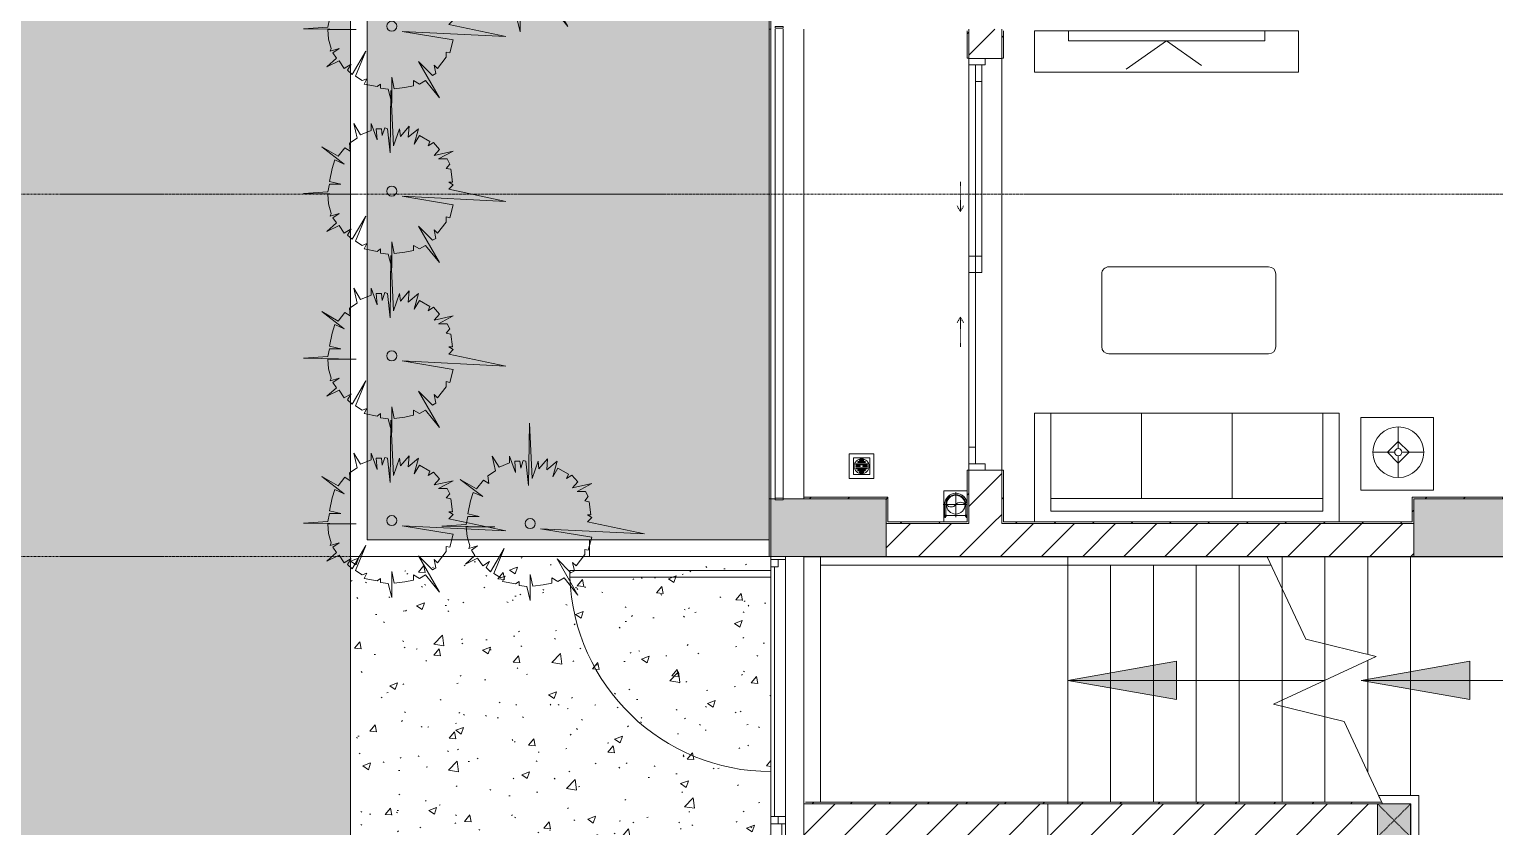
# Model space of a CAD drawing. Header units: millimetres. Extents: x 5357 to 259384, y -16348 to 109893.
# Drawn here: x 29154 to 38043, y 35397 to 40237 of the extents above; entities that cross this region are included whole.
import ezdxf

# ---------------------------------------------------------------- set-up
doc = ezdxf.new("R2010")
doc.units = ezdxf.units.MM
for name, pattern in [('Dash', [6, 3, -3]), ('Grid Line', [22.225, 12.7, -3.175, 3.175, -3.175]), ('IMPORT-CENTER _3_', [10.16, 6.35, -1.27, 1.27, -1.27]), ('Overhead', [3.96875, 2.38125, -1.5875])]:
    doc.linetypes.add(name, pattern=pattern)
for name, color, linetype, lineweight in [('0-1', 7, 'Continuous', 5), ('A-DETL-GENF', 92, 'Continuous', 9), ('A-DOOR', 31, 'Continuous', 9), ('A-DOOR-FRAM', 31, 'Continuous', 9), ('A-DOOR-HDLN', 31, 'Dash', 9), ('A-FLOR', 192, 'Continuous', 9), ('A-FLOR-1', 53, 'Continuous', 9), ('A-FLOR-HRAL', 11, 'Continuous', 9), ('A-FLOR-PATT', 8, 'Continuous', 9), ('A-GLAZ', 151, 'Continuous', 9), ('A-WALL', 113, 'Continuous', 9), ('A-WALL-3', 113, 'Continuous', 18), ('A-WALL-PATT', 111, 'Continuous', 9), ('A-WALL-PATT-2', 53, 'Continuous', 9), ('G-IMPT', 8, 'Continuous', 9), ('G-IMPT-2', 8, 'IMPORT-CENTER _3_', 9), ('I-FURN', 30, 'Continuous', 9), ('I-FURN-1', 254, 'Continuous', 9), ('I-WALL-1', 9, 'Continuous', 18), ('I-WALL-3', 2, 'Continuous', 18), ('L-PLNT-1', 7, 'Continuous', 9), ('M-EQPM', 50, 'Continuous', 9), ('S-BEAM-1', 53, 'Continuous', 9), ('S-COLS', 52, 'Continuous', 9), ('S-COLS-1', 253, 'Continuous', 5), ('S-COLS-2', 9, 'Continuous', 18), ('S-COLS-5', 52, 'Continuous', 18), ('S-COLS-6', 52, 'Dash', 9), ('S-COLS-HDLN', 52, 'Dash', 9), ('S-GRID-1', 1, 'Grid Line', 9), ('S-STRS', 31, 'Continuous', 9), ('S-STRS-ANNO', 31, 'Continuous', 9), ('S-STRS-MBND', 31, 'Overhead', 9), ('S-STRS-MBND-1', 31, 'Continuous', 9)]:
    doc.layers.add(name, color=color, linetype=linetype, lineweight=lineweight)
pattern_1 = [(45, (0, 0), (-116.6726, 116.6726), [])]
pattern_2 = [(45, (0, 0), (-124.4508, 124.4508), [])]
pattern_3 = [(50, (0, 0), (480.9661, -42.0786), [50.292, -553.212]), (355, (0, 0), (-93.0416, 504.3895), [40.234, -442.57]), (100.451, (40.1, -3.5), (387.9285, 462.3076), [42.742, -470.158]), (46.184, (0, 134.1), (715.649, -110.993), [75.438, -829.818]), (96.636, (59.64, 124.86), (626.7424, 653.2084), [64.112, -705.237]), (351.184, (0, 134.1), (626.7496, 653.2024), [60.35, -663.854]), (21, (67.06, 100.6), (400.2623, -269.9797), [50.292, -553.212]), (326, (67.06, 100.6), (163.1568, 486.2564), [40.234, -442.57]), (71.451, (100.4, 78.1), (563.421, 216.272), [42.742, -470.158]), (37.5, (0, 0), (8.15385, 223.22557), [7.376, -429.829, 7.376, -441.899, -444.246]), (37.5, (0, 0), (8.15385, 223.22557), [-886.48, 7.376, -436.87]), (7.5, (0, 0), (176.404, 264.477), [7.376, -248.778, 7.376, -419.771, -169.316]), (7.5, (0, 0), (176.404, 264.477), [-683.301, 7.376, -161.94]), (327.5, (-149.53, 0), (357.96023, -15.12452), [7.376, -160.264, 7.376, -515.661, -694.03]), (327.5, (-149.53, 0), (357.96023, -15.12452), [-690.677, 7.376, -686.653]), (317.5, (-216.6, 0), (391.0616, 67.1262), [7.376, -210.556, 7.376, -339.974, -492.862]), (317.5, (-216.6, 0), (391.0616, 67.1262), [-565.282, 7.376, -485.485])]

# ---------------------------------------------------------------- blocks, each defined once
blk = doc.blocks.new('NCV_TKTC_KET CAU_rvt-1-TKCS_MB CẢNH QUAN CÂY XANH')
at = {"layer": 'S-COLS-1'}
for points in [[(33852.6, 37036.9), (34352.6, 37036.9), (34352.6, 37386.9), (33727.6, 37386.9), (33727.6, 37381.9), (33677.6, 37381.9), (33677.6, 37386.9), (33652.6, 37386.9), (33652.6, 37037.4), (33852.6, 37037.4)], [(38644.1, 37036.9), (38852.6, 37036.9), (38852.6, 37386.9), (37552.6, 37386.9), (37552.6, 37036.9), (38038.9, 37036.9)]]:
    blk.add_hatch(color=256, dxfattribs=at).paths.add_polyline_path(points)
at = {"layer": 'A-FLOR-1'}
blk.add_line((35452.6, 35545.6), (35452.6, 36985.2), dxfattribs=at)
at = {"layer": 'S-BEAM-1'}
blk.add_line((33952.6, 35545.3), (33952.6, 36985.2), dxfattribs=at)
at = {"layer": 'S-COLS-2'}
for p, q in [((33652.6, 37386.9), (33652.6, 37037.4)), ((33677.6, 37386.9), (33652.6, 37386.9)), ((34352.6, 37386.9), (33727.6, 37386.9)), ((34352.6, 37036.9), (34352.6, 37386.9)), ((37552.6, 37386.9), (37552.6, 37036.9)), ((38852.6, 37386.9), (37552.6, 37386.9)), ((33852.6, 37036.9), (34352.6, 37036.9)), ((37552.6, 37036.9), (38852.6, 37036.9))]:
    blk.add_line(p, q, dxfattribs=at)
blk = doc.blocks.new('LOBBY_SOFA_1 - LOBBY_SOFA_1-850634-TKCS_MB CẢNH QUAN CÂY XANH')
at = {"layer": 'I-FURN'}
for p, q in [((-2556, 0), (-2556, -660)), ((-708, -660), (-708, 0)), ((-2457, -66), (-2457, -660)), ((-807, -66), (-2457, -66)), ((-807, -660), (-807, -66)), ((-807, -143), (-2457, -143)), ((-1907, -143), (-1907, -660)), ((-1357, -143), (-1357, -660)), ((-3128.2, -193.5), (-2688.2, -193.5)), ((-3128.2, -633.5), (-3128.2, -193.5)), ((-2688.2, -193.5), (-2688.2, -633.5)), ((-2915.4, -269), (-2915.4, -401)), ((-2937.4, -423), (-3069.4, -423)), ((-2915.4, -357), (-2981.4, -423)), ((-2981.4, -423), (-2915.4, -489)), ((-2849.4, -423), (-2915.4, -357)), ((-2915.4, -489), (-2849.4, -423)), ((-2893.4, -423), (-2761.4, -423)), ((-2915.4, -445), (-2915.4, -577)), ((-2688.2, -633.5), (-3128.2, -633.5)), ((-2556, -660), (-708, -660)), ((-2172.3, -1064.5), (-2172.3, -1504.5)), ((-1160.3, -1020.5), (-2128.3, -1020.5)), ((-1116.3, -1504.5), (-1116.3, -1064.5)), ((-2128.3, -1548.5), (-1160.3, -1548.5))]:
    blk.add_line(p, q, dxfattribs=at)
for radius in [154, 22]:
    blk.add_circle((-2915.4, -423), radius, dxfattribs=at)
for centre, start, end in [((-2128.3, -1064.5), 90, 180), ((-1160.3, -1064.5), 0, 90), ((-2128.3, -1504.5), 180, 270), ((-1160.3, -1504.5), 270, 0)]:
    blk.add_arc(centre, 44, start, end, dxfattribs=at)
at = {"layer": 'I-FURN-1'}
for p, q in [((-2556, 0), (-2556, -660)), ((-708, -660), (-708, 0)), ((-2688.2, -193.5), (-3128.2, -193.5)), ((-3128.2, -193.5), (-3128.2, -633.5)), ((-2688.2, -633.5), (-2688.2, -193.5)), ((-3128.2, -633.5), (-2688.2, -633.5)), ((-2556, -660), (-708, -660)), ((-2172.3, -1064.5), (-2172.3, -1504.5)), ((-1160.3, -1020.5), (-2128.3, -1020.5)), ((-1116.3, -1504.5), (-1116.3, -1064.5)), ((-2128.3, -1548.5), (-1160.3, -1548.5))]:
    blk.add_line(p, q, dxfattribs=at)
for centre, start, end in [((-2128.3, -1064.5), 90, 180), ((-1160.3, -1064.5), 0, 90), ((-2128.3, -1504.5), 180, 270), ((-1160.3, -1504.5), 270, 0)]:
    blk.add_arc(centre, 44, start, end, dxfattribs=at)
blk = doc.blocks.new('RES_BAN AN - RES_BAN AN-V80-TKCS_MB CẢNH QUAN CÂY XANH')
at = {"layer": 'I-FURN-1'}
for p, q in [((1600, 0), (0, 0)), ((0, 0), (0, -250)), ((1600, -250), (1600, 0)), ((0, -250), (1600, -250))]:
    blk.add_line(p, q, dxfattribs=at)
blk = doc.blocks.new('KE TIVI-2 - KE TIVI-2-V81-TKCS_MB CẢNH QUAN CÂY XANH')
at = {"layer": 'I-FURN-1'}
for p, q in [((-595.6, 0), (-595.6, -60)), ((595.6, 0), (-595.6, 0)), ((-595.6, -60), (595.6, -60)), ((0, -60), (-245.7, -232.1)), ((213, -209.1), (0, -60)), ((595.6, -60), (595.6, 0))]:
    blk.add_line(p, q, dxfattribs=at)
blk = doc.blocks.new('NCV_TKTC_TANG 1_rvt-1-TKCS_MB CẢNH QUAN CÂY XANH')
at = {"layer": 'A-WALL-PATT-2'}
h = blk.add_hatch(dxfattribs=at)
h.set_pattern_fill('FP_10', color=256, style=0, pattern_type=2)
h.set_pattern_definition(pattern_1)
h.paths.add_polyline_path([(34842.6, 37236.9), (34852.6, 37236.9), (34852.6, 37561.5), (34842.6, 37560.3), (34842.6, 37246.9)])
h.paths.add_polyline_path([(34852.6, 40061.5), (34852.6, 40226.9), (34842.6, 40226.9), (34842.6, 40061.5)])
h = blk.add_hatch(dxfattribs=at)
h.set_pattern_fill('FP_10', color=256, style=0, pattern_type=2)
h.set_pattern_definition(pattern_1)
h.paths.add_polyline_path([(35062.6, 37246.9), (35062.6, 37560.7), (35052.6, 37560.7), (35052.6, 37246.9)])
h.paths.add_polyline_path([(35052.6, 40060.7), (35062.6, 40060.7), (35062.6, 40226.9), (35052.6, 40226.9)])
h = blk.add_hatch(dxfattribs=at)
h.set_pattern_fill('FP_10', color=256, style=0, pattern_type=2)
h.set_pattern_definition(pattern_1)
h.paths.add_polyline_path([(34362.6, 37386.9), (34362.6, 37396.9), (33852.6, 37396.9), (33852.6, 37386.9), (34352.6, 37386.9)])
h = blk.add_hatch(dxfattribs=at)
h.set_pattern_fill('FP_10', color=256, style=0, pattern_type=2)
h.set_pattern_definition(pattern_1)
h.paths.add_polyline_path([(34352.6, 37246.9), (34362.6, 37246.9), (34362.6, 37386.9), (34352.6, 37386.9)])
h = blk.add_hatch(dxfattribs=at)
h.set_pattern_fill('FP_10', color=256, style=0, pattern_type=2)
h.set_pattern_definition(pattern_1)
h.paths.add_polyline_path([(37552.6, 37246.9), (37552.6, 37396.9), (37542.6, 37396.9), (37542.6, 37246.9)])
h = blk.add_hatch(dxfattribs=at)
h.set_pattern_fill('FP_10', color=256, style=0, pattern_type=2)
h.set_pattern_definition(pattern_1)
h.paths.add_polyline_path([(38862.6, 37386.9), (38862.6, 37396.9), (37552.6, 37396.9), (37552.6, 37386.9), (38852.6, 37386.9)])
h = blk.add_hatch(dxfattribs=at)
h.set_pattern_fill('FP_10', color=256, style=0, pattern_type=2)
h.set_pattern_definition(pattern_1)
h.paths.add_polyline_path([(34407.6, 37236.9), (34842.6, 37236.9), (34842.6, 37246.9), (34352.6, 37246.9), (34352.6, 37236.9)])
h = blk.add_hatch(dxfattribs=at)
h.set_pattern_fill('FP_10', color=256, style=0, pattern_type=2)
h.set_pattern_definition(pattern_1)
h.paths.add_polyline_path([(37552.6, 37236.9), (37552.6, 37246.9), (35052.6, 37246.9), (35052.6, 37236.9), (36828.4, 37236.9)])
at = {"layer": 'A-FLOR-1'}
for p, q in [((34852.6, 40020.3), (34852.6, 38860.3)), ((35052.6, 40060.3), (35052.6, 37560.7)), ((35052.6, 37560.7), (35052.6, 40060.3)), ((34952.6, 37560.7), (35052.6, 37560.7))]:
    blk.add_line(p, q, dxfattribs=at)
at = {"layer": 'I-WALL-1'}
for p, q in [((34842.6, 40226.9), (34842.6, 40061.5)), ((34852.6, 40061.5), (34852.6, 40226.9)), ((35052.6, 40226.9), (35052.6, 40060.7)), ((35062.6, 40060.7), (35062.6, 40226.9)), ((34842.6, 40061.5), (34852.6, 40061.5)), ((35052.6, 40060.7), (35062.6, 40060.7)), ((34842.6, 37561.5), (34842.6, 37246.9)), ((34852.6, 37561.5), (34842.6, 37561.5)), ((34852.6, 37236.9), (34852.6, 37560.3)), ((35052.6, 37560.7), (35052.6, 37246.9)), ((35062.6, 37560.7), (35052.6, 37560.7)), ((35062.6, 37246.9), (35062.6, 37560.7)), ((34362.6, 37396.9), (33852.6, 37396.9)), ((33852.6, 37396.9), (33852.6, 37386.9)), ((33852.6, 37386.9), (34352.6, 37386.9)), ((34352.6, 37386.9), (34352.6, 37246.9)), ((34362.6, 37386.9), (34362.6, 37396.9)), ((34362.6, 37246.9), (34362.6, 37386.9)), ((37552.6, 37396.9), (37542.6, 37396.9)), ((37542.6, 37396.9), (37542.6, 37246.9)), ((38862.6, 37396.9), (37552.6, 37396.9)), ((37552.6, 37246.9), (37552.6, 37386.9)), ((37552.6, 37386.9), (38852.6, 37386.9)), ((34352.6, 37246.9), (34352.6, 37236.9)), ((34842.6, 37246.9), (34362.6, 37246.9)), ((35052.6, 37246.9), (35052.6, 37236.9)), ((37542.6, 37246.9), (35062.6, 37246.9)), ((37552.6, 37236.9), (37552.6, 37246.9)), ((34352.6, 37236.9), (34842.6, 37236.9)), ((34842.6, 37236.9), (34852.6, 37236.9)), ((35052.6, 37236.9), (37552.6, 37236.9))]:
    blk.add_line(p, q, dxfattribs=at)
at = {"layer": 'I-FURN-1'}
for name, p in [('RES_BAN AN - RES_BAN AN-V80-TKCS_MB CẢNH QUAN CÂY XANH', (35252.2, 40226.9)), ('KE TIVI-2 - KE TIVI-2-V81-TKCS_MB CẢNH QUAN CÂY XANH', (36052.2, 40226.9))]:
    blk.add_blockref(name, p, dxfattribs=at)
at = {"layer": 'I-FURN-1', "rotation": 180}
blk.add_blockref('LOBBY_SOFA_1 - LOBBY_SOFA_1-850634-TKCS_MB CẢNH QUAN CÂY XANH', (34542.6, 37246.9), dxfattribs=at)
blk = doc.blocks.new('FD_01 - FD_01-1200x2200mm-1787917-TKCS_MB CẢNH QUAN CÂY XANH')
at = {"layer": 'A-DETL-GENF'}
for p, q in [((570, 100), (570, 1320)), ((570, 1320), (610, 1320)), ((610, 1320), (610, 100))]:
    blk.add_line(p, q, dxfattribs=at)
blk.add_arc((610, 100), 1220, 91.87889, 180, dxfattribs=at)
blk = doc.blocks.new('Top Rail Type - Top Rail_Internal_-V174-TKCS_MB CẢNH QUAN CÂY XANH')
at = {"layer": 'A-FLOR-HRAL'}
for p, q in [((37338.8, 35586), (37362.1, 35536)), ((37458, 35586), (37338.8, 35586)), ((37583, 35586), (37458, 35586)), ((37583, 35461), (37583, 35586)), ((37458, 35536), (37362.1, 35536)), ((37533, 35536), (37458, 35536)), ((37533, 35461), (37533, 35536)), ((37533, 35336.5), (37533, 35461)), ((37583, 35286.5), (37583, 35461)), ((35452.6, 35335.6), (35452.6, 35286.5)), ((35452.6, 35286.5), (37458, 35286.5)), ((36768.5, 35336.5), (37458, 35336.5)), ((37458, 35336.5), (37533, 35336.5)), ((37458, 35286.5), (37583, 35286.5))]:
    blk.add_line(p, q, dxfattribs=at)
blk = doc.blocks.new('Railing - 50 x 10mm-1251311-TKCS_MB CẢNH QUAN CÂY XANH')
at = {"layer": 'A-FLOR-HRAL'}
for p, q in [((25, 5), (-25, 5)), ((-25, 5), (-25, -5)), ((25, -5), (25, 5)), ((-25, -5), (25, -5))]:
    blk.add_line(p, q, dxfattribs=at)
blk = doc.blocks.new('Railing - Railing-1598316-TKCS_MB CẢNH QUAN CÂY XANH')
at = {"layer": 'A-FLOR-HRAL'}
for p, q in [((33677.6, 40236.9), (33677.6, 37391.9)), ((33727.6, 37391.9), (33727.6, 40236.9))]:
    blk.add_line(p, q, dxfattribs=at)
for p in [(33702.6, 40248.7), (33702.6, 37386.9)]:
    blk.add_blockref('Railing - 50 x 10mm-1251311-TKCS_MB CẢNH QUAN CÂY XANH', p)
blk = doc.blocks.new('TKTC_XREF_251221_MB TANG 1 - TKTC_XREF_260130_MB TANG 1_dwg_THU NUOC - THU NUOC-444531-TKCS_MB TẦNG 1-4202120-TKCS_MB CẢNH QUAN CÂY XANH')
at = {"layer": 'M-EQPM'}
for p, q in [((-23.3, 10.8), (40.9, 10.8)), ((40.9, 4.8), (-23.3, 4.8)), ((-11, 23.3), (28.5, 23.3)), ((28.5, 17.3), (-11, 17.3)), ((-1.1, 35.6), (18.5, 35.6)), ((18.5, 29.6), (-1.1, 29.6)), ((-23.3, -13.6), (40.9, -13.6)), ((40.9, -19.6), (-23.3, -19.6)), ((-11, -26.1), (28.5, -26.1)), ((28.5, -32.1), (-11, -32.1)), ((-1.1, -38.5), (18.5, -38.5)), ((18.5, -44.5), (-1.1, -44.5))]:
    blk.add_line(p, q, dxfattribs=at)
at = {"layer": 'M-EQPM', "flags": 128}
for points in [[(83.7, -79.4), (83.7, 70.6), (-66.3, 70.6), (-66.3, -79.4)], [(58.7, -54.4), (58.7, 45.6), (-41.3, 45.6), (-41.3, -54.4)]]:
    blk.add_lwpolyline(points, close=True, dxfattribs=at)
for points in [[(-23.3, -1.2), (0.7, -1.2), (0.7, -7.2), (-23.3, -7.2)], [(40.9, -7.2), (16.7, -7.2), (16.7, -1.2), (40.9, -1.2)]]:
    blk.add_lwpolyline(points, dxfattribs=at)
at = {"layer": 'M-EQPM'}
for centre, radius, start, end in [((8.7, -4.4), 45, 360, 180), ((8.7, -4.4), 45, 360, 180), ((-23.3, 7.8), 3, 90, 270), ((-11, 20.3), 3, 90, 270), ((-1.1, 32.6), 3, 90, 270), ((18.5, 32.6), 3, 270, 90), ((28.5, 20.3), 3, 270, 90), ((40.9, 7.8), 3, 270, 90), ((8.7, -4.4), 45, 180, 360), ((8.7, -4.4), 45, 180, 360), ((-23.3, -4.2), 3, 90, 270), ((-23.3, -16.6), 3, 90, 270), ((-11, -29.1), 3, 90, 270), ((-1.1, -41.5), 3, 90, 270), ((18.5, -41.5), 3, 270, 90), ((28.5, -29.1), 3, 270, 90), ((40.9, -4.2), 3, 270, 90), ((40.9, -16.6), 3, 270, 90)]:
    blk.add_arc(centre, radius, start, end, dxfattribs=at)
blk = doc.blocks.new('TKTC_XREF_251221_MB TANG 1 - TKTC_XREF_260130_MB TANG 1_dwg_CUM U_DN100-V297-TKCS_MB CẢNH QUAN CÂY XANH')
at = {"layer": 'G-IMPT'}
blk.add_hatch(color=256, dxfattribs=at).paths.add_polyline_path([(0, 61), (0, 57), (14.8, 55.1), (28.5, 49.4), (40.3, 40.3), (49.4, 28.5), (55.1, 14.8), (57, 0), (55.1, -14.8), (49.4, -28.5), (40.3, -40.3), (28.5, -49.4), (14.8, -55.1), (0, -57), (0, -61), (15.8, -58.9), (30.5, -52.8), (43.1, -43.1), (52.8, -30.5), (58.9, -15.8), (61, 0), (58.9, 15.8), (52.8, 30.5), (43.1, 43.1), (30.5, 52.8), (15.8, 58.9)])
for p, q in [((-79.1, 66.6), (-79.1, 63.4)), ((-76.6, 66.6), (-76.6, 63.4)), ((-74.6, 66.6), (-74.6, 63.4)), ((-72.7, 69.3), (-72.7, 60.7)), ((-66.9, 67.9), (-71.7, 67.9)), ((-66.9, 62.1), (-71.7, 62.1)), ((-65, 69), (0, 69)), ((-79.1, -63.4), (-79.1, -66.6)), ((-76.6, -63.4), (-76.6, -66.6)), ((-74.6, -63.4), (-74.6, -66.6)), ((-72.7, -60.7), (-72.7, -68.3)), ((-66.9, -62.1), (-71.7, -62.1)), ((-66.9, -67.9), (-71.7, -67.9))]:
    blk.add_line(p, q, dxfattribs=at)
at = {"layer": 'G-IMPT', "flags": 128}
for points in [[(-72.7, 67.6), (-78.1, 67.6), (-78.1, 62.4), (-72.7, 62.4)], [(-71.7, 59.2), (-66.9, 59.2), (-66.9, 70.8), (-71.7, 70.8)], [(-66.9, 70.8), (-66.9, 72.7), (-65, 72.7), (-65, 57.3), (-66.9, 57.3), (-66.9, 59.2)], [(-65, 61), (0, 61), (0, 57)], [(-72.7, -62.4), (-78.1, -62.4), (-78.1, -67.6), (-72.7, -67.6)], [(-66.9, -68.3), (-66.9, -59.2), (-71.7, -59.2)], [(-66.9, -59.2), (-66.9, -57.3), (-65, -57.3), (-65, -68.3)], [(-65, -61), (0, -61), (0, -57)]]:
    blk.add_lwpolyline(points, dxfattribs=at)
at = {"layer": 'G-IMPT'}
for centre, radius, start, end in [((-78.1, 66.6), 0.96, 90, 180), ((-78.1, 63.4), 0.96, 180, 270), ((-71.1, 69.3), 1.56, 112.61986, 247.38014), ((-67.9, 65), 4.8, 143.1301, 216.8699), ((-71.1, 60.7), 1.56, 112.61986, 247.38014), ((0, 0), 69, 271.95476, 90), ((0, 0), 61, 270, 90), ((0, 0), 57, 270, 90), ((-78.1, -63.4), 0.96, 90, 180), ((-78.1, -66.6), 0.96, 180, 270), ((-71.1, -60.7), 1.56, 112.61986, 247.38014), ((-67.9, -65), 4.8, 143.1301, 216.8699)]:
    blk.add_arc(centre, radius, start, end, dxfattribs=at)
blk = doc.blocks.new('TKTC_XREF_251221_MB TANG 1 - TKTC_XREF_260130_MB TANG 1_dwg_$cc-V247-TKCS_MB CẢNH QUAN CÂY XANH')
at = {"layer": 'G-IMPT'}
blk.add_circle((0, 0), 0.5, dxfattribs=at)
for centre, radius, start, end in [((0, 0), 0.5, 90, 270), ((0.188, 0.25), 0.313, 126.8699, 233.1301), ((-0.188, -0.25), 0.313, 306.8699, 53.1301)]:
    blk.add_arc(centre, radius, start, end, dxfattribs=at)
at = {"layer": 'G-IMPT-2'}
for p, q in [((-0.673, 0), (0.673, 0)), ((0, -0.673), (0, 0.607))]:
    blk.add_line(p, q, dxfattribs=at)
blk = doc.blocks.new('TKTC_XREF_251221_MB TANG 1 - TKTC_XREF_260130_MB TANG 1_dwg-4202109-TKCS_MB CẢNH QUAN CÂY XANH')
at = {"layer": 'G-IMPT'}
blk.add_line((-168309.1, -364059.6), (-168449.6, -364059.6), dxfattribs=at)
at = {"layer": 'G-IMPT', "flags": 128}
for points in [[(-168449.6, -364059.6), (-168449.6, -363909.9), (-168309.1, -363909.9)], [(-168309.1, -364059.7), (-168449.9, -364059.7), (-168449.6, -364099.7)]]:
    blk.add_lwpolyline(points, dxfattribs=at)
blk.add_blockref('TKTC_XREF_251221_MB TANG 1 - TKTC_XREF_260130_MB TANG 1_dwg_THU NUOC - THU NUOC-444531-TKCS_MB TẦNG 1-4202120-TKCS_MB CẢNH QUAN CÂY XANH', (-168957.9, -363757))
for name, p, xscale, yscale, zscale, rotation in [('TKTC_XREF_251221_MB TANG 1 - TKTC_XREF_260130_MB TANG 1_dwg_$cc-V247-TKCS_MB CẢNH QUAN CÂY XANH', (-168378.1, -363994.7), 113.7150000000073, 113.7150000000073, 113.7150000000073, 269.9990086637467), ('TKTC_XREF_251221_MB TANG 1 - TKTC_XREF_260130_MB TANG 1_dwg_CUM U_DN100-V297-TKCS_MB CẢNH QUAN CÂY XANH', (-168377.2, -363994.7), 0.9975000000000007, 0.9975000000000007, 0.9975000000000007, 90.00099133829464)]:
    blk.add_blockref(name, p, dxfattribs=dict(xscale=xscale, yscale=yscale, zscale=zscale, rotation=rotation))
blk = doc.blocks.new('TKTC_XREF_251221_MB TANG 1 - TKTC_XREF_251221_MB TANG 1-2038492-TKCS_MB CẢNH QUAN CÂY XANH')
blk.add_blockref('TKTC_XREF_251221_MB TANG 1 - TKTC_XREF_260130_MB TANG 1_dwg-4202109-TKCS_MB CẢNH QUAN CÂY XANH', (169499.1, 384109.7))
blk = doc.blocks.new('CAY MAI VAN PHUC - CAY DUC SOC_dwg-2256080-TKCS_MB CẢNH QUAN CÂY XANH')
at = {"layer": 'G-IMPT', "flags": 128}
blk.add_lwpolyline([(33, 479), (13, 293), (6, 772), (-14, 347), (-60, 479), (-67, 420), (-133, 499), (-127, 413), (-207, 479), (-173, 360), (-213, 426), (-293, 380), (-280, 347), (-320, 373), (-366, 320), (-326, 274), (-473, 307), (-360, 247), (-426, 247), (-446, 207), (-419, 174), (-453, 167), (-466, 68), (-439, 68), (-473, 48), (-439, 14), (-878, -79), (-80, -39), (-473, -105), (-446, -205), (-419, -198), (-419, -238), (-353, -324), (-326, -298), (-340, -364), (-313, -378), (-207, -271), (-366, -550), (-260, -418), (-213, -444), (-167, -418), (-167, -457), (-100, -471), (-20, -481), (0, -391), (0, -590), (26, -484), (86, -477), (86, -444), (113, -464), (212, -444), (192, -404), (226, -418), (279, -384), (199, -192), (305, -371), (339, -338), (312, -291), (365, -324), (405, -265), (498, -311), (425, -245), (452, -205), (405, -172), (472, -192), (465, -172), (485, -99), (492, -25), (272, -25), (678, -19), (492, -6), (478, 54), (392, 54), (478, 74), (458, 174), (438, 240), (365, 207), (538, 340), (412, 267), (359, 333), (319, 307), (325, 367), (266, 406), (292, 519), (239, 433), (159, 466), (159, 519), (113, 393), (119, 479), (79, 479), (73, 426), (53, 486)], close=True, dxfattribs=at)
at = {"layer": 'G-IMPT'}
blk.add_circle((0, 0), 38.6, dxfattribs=at)
blk = doc.blocks.new('CAY MAI VAN PHUC - CAY BONG TRANG-2256527-TKCS_MB CẢNH QUAN CÂY XANH')
at = {"extrusion": (0, 0, -1), "xscale": 0.7894736842105263, "yscale": 0.7894736842105263, "zscale": -0.7894736842105263, "rotation": 180}
blk.add_blockref('CAY MAI VAN PHUC - CAY DUC SOC_dwg-2256080-TKCS_MB CẢNH QUAN CÂY XANH', (0, 0), dxfattribs=at)
blk = doc.blocks.new('G1_SOF - BO TRU - 200x200-3050151-TKCS_MB CẢNH QUAN CÂY XANH')
at = {"layer": 'S-COLS-HDLN'}
for p, q in [((-100, 100), (100, -100)), ((100, 100), (-100, -100))]:
    blk.add_line(p, q, dxfattribs=at)
blk = doc.blocks.new('DEG_02-DEG_03 - DEG_02-2500x2400mm-CỬA ĐI 02 CÁNH TRƯỢT-625766-TKCS_MB CẢNH QUAN CÂY XANH')
at = {"layer": 'A-DOOR'}
for p, q in [((-1110, 100), (-1210, 100)), ((-1210, 100), (-1210, 60)), ((-1110, 60), (-1110, 100)), ((-1110, 100), (-50, 100)), ((50, 100), (-50, 100)), ((-50, 100), (-50, 60)), ((50, 60), (50, 100)), ((-1210, 60), (-1110, 60)), ((-50, 60), (-1110, 60)), ((50, 60), (-50, 60)), ((-50, 60), (-50, 20)), ((-50, 60), (50, 60)), ((-50, 20), (50, 20)), ((50, 20), (50, 60)), ((50, 60), (1110, 60)), ((1110, 20), (50, 20)), ((1210, 60), (1110, 60)), ((1110, 60), (1110, 20)), ((1110, 20), (1210, 20)), ((1210, 20), (1210, 60))]:
    blk.add_line(p, q, dxfattribs=at)
at = {"layer": 'A-DOOR-FRAM'}
for p, q in [((-1210, 100), (-1250, 100)), ((-1250, 100), (-1250, 0)), ((-1210, 0), (-1210, 100)), ((1250, 100), (1210, 100)), ((1210, 100), (1210, 0)), ((1250, 0), (1250, 100)), ((-1250, 0), (-1210, 0)), ((1210, 0), (1250, 0))]:
    blk.add_line(p, q, dxfattribs=at)
at = {"layer": 'A-DOOR-HDLN'}
for p, q in [((-500.4, 151.1), (-320.4, 151.1)), ((-320.4, 151.1), (-355, 171.1)), ((-320.4, 151.1), (-355, 131.1)), ((320.4, 151.1), (355, 171.1)), ((320.4, 151.1), (355, 131.1)), ((500.4, 151.1), (320.4, 151.1))]:
    blk.add_line(p, q, dxfattribs=at)
blk = doc.blocks.new('1_FAMILY RVT - W01-WxH 1000x3200-3541590-TKCS_MB CẢNH QUAN CÂY XANH')
at = {"layer": 'A-GLAZ'}
for p, q in [((-1600, 103.81), (1600, 103.81)), ((-1600, -96.19), (-1600, 103.81)), ((1600, 103.81), (1600, -96.19)), ((-1600, -7.29), (-1580.95, -7.29)), ((-1580.95, -7.29), (-22.225, -7.29)), ((-1580.95, -96.19), (-1580.95, -7.29)), ((-1536.5, -51.74), (-1580.95, -51.74)), ((-1536.5, -96.19), (-1536.5, -51.74)), ((-1536.5, -73.965), (-22.225, -73.965)), ((-22.225, -7.29), (22.225, -7.29)), ((-22.225, -7.29), (-22.225, -96.19)), ((22.225, -51.74), (-22.225, -51.74)), ((22.225, -7.29), (1536.5, -7.29)), ((22.225, -96.19), (22.225, -7.29)), ((22.225, -29.515), (1536.5, -29.515)), ((1536.5, -7.29), (1600, -7.29)), ((1536.5, -51.74), (1536.5, -7.29)), ((1580.95, -51.74), (1536.5, -51.74)), ((1580.95, -96.19), (1580.95, -7.29)), ((1600, -96.19), (-1600, -96.19)), ((-1600, -96.19), (-1536.5, -96.19)), ((-1536.5, -96.19), (-22.225, -96.19)), ((-22.225, -96.19), (22.225, -96.19)), ((22.225, -96.19), (1580.95, -96.19)), ((698.4, -172.39), (749.2, -146.99)), ((698.4, -172.39), (749.2, -197.79)), ((698.4, -172.39), (901.6, -172.39)), ((1580.95, -96.19), (1600, -96.19))]:
    blk.add_line(p, q, dxfattribs=at)
blk = doc.blocks.new('Top Rail Type - Top Rail_Internal_-3803884-TKCS_MB CẢNH QUAN CÂY XANH')
at = {"layer": 'A-FLOR-HRAL'}
for p, q in [((33952.6, 36985.2), (33952.6, 37035.2)), ((33952.6, 37035.2), (35452.6, 37035.2)), ((35452.6, 36985.2), (33952.6, 36985.2)), ((35452.6, 37035.2), (36663, 37035.2)), ((35452.6, 37035.2), (35452.6, 36985.2)), ((36686.3, 36985.2), (35452.6, 36985.2))]:
    blk.add_line(p, q, dxfattribs=at)
blk = doc.blocks.new('Top Rail Type - Top Rail_Internal_-V433-TKCS_MB CẢNH QUAN CÂY XANH')
at = {"layer": 'A-FLOR-HRAL'}
for p, q in [((33952.6, 36985.2), (33952.6, 37035.2)), ((35452.6, 37035.2), (33952.6, 37035.2)), ((35452.6, 36985.2), (33952.6, 36985.2)), ((36663, 37035.2), (35452.6, 37035.2)), ((36686.3, 36985.2), (35452.6, 36985.2))]:
    blk.add_line(p, q, dxfattribs=at)

msp = doc.modelspace()

# ---------------------------------------------------------------- hatches: boundary and pattern name
at = {"layer": 'A-FLOR-PATT'}
h = msp.add_hatch(dxfattribs=at)
h.set_pattern_fill('FP_23', color=256, style=0, pattern_type=2)
h.set_pattern_definition([(0, (167.64, 11.2), (558.8, 558.8), [83.82, -16.764, 22.352, -16.764, -419.1]), (0, (167.64, 11.2), (558.8, 558.8), [-139.7, 83.82, -335.28]), (0, (139.7, 27.94), (558.8, 558.8), [55.88, -41.91, 83.82, -41.91, -335.28]), (0, (139.7, 27.94), (558.8, 558.8), [-223.52, 55.88, -279.4]), (0, (335.3, 251.46), (558.8, 558.8), [69.85, -27.94, 69.85, -391.16]), (0, (55.9, 363.2), (558.8, 558.8), [27.94, -55.88, 27.94, -447.04]), (90, (111.76, 363.2), (-558.8, 558.8), [50.292, -508.508]), (90, (279.4, 27.94), (-558.8, 558.8), [55.88, -502.92]), (90, (419.1, 251.46), (-558.8, 558.8), [55.88, -502.92]), (45, (352.04, 22.35), (0, 558.7996), [55.88, -734.383]), (135, (206.76, 22.35), (-558.7996, 0), [55.88, -734.383]), (63.435, (335.28, 25.15), (-0.0005, 558.8001), [55.88, -1193.635]), (75.964, (307.34, 27.94), (-0.00237, 558.80038), [55.88, -2248.111]), (75.964, (447.04, 251.46), (-0.00237, 558.80038), [44.704, -2259.287]), (75.964, (122.94, 363.22), (-0.00237, 558.80038), [39.116, -2264.875]), (104.036, (251.46, 27.94), (0.00237, 558.80038), [55.88, -2248.111]), (104.036, (391.16, 251.46), (0.00237, 558.80038), [44.704, -2259.287]), (104.036, (100.58, 363.22), (0.00237, 558.80038), [39.116, -2264.875]), (116.565, (223.52, 25.15), (0.0005, 558.8001), [55.88, -1193.634])])
h.paths.add_polyline_path([(33642.6, 17336.9), (33652.6, 17337), (33652.6, 19136.9), (33642.6, 19136.9), (33642.6, 25711.9), (33652.6, 25711.9), (33652.6, 27336.9), (33642.6, 27336.9), (33642.6, 33737.4), (31203.5, 33737.4), (31203.5, 18236.9), (31211.1, 18125), (31226.1, 18036.7), (31254, 17939.7), (31292.6, 17846.4), (31341.4, 17758.1), (31399.9, 17675.8), (31480, 17589), (31547.2, 17529.8), (31624.7, 17474.9), (31713, 17426.1), (31806.2, 17387.4), (31903.2, 17359.5), (32002.7, 17342.6), (32103.5, 17336.9)])
h.paths.add_polyline_path([(31203.5, 37137.4), (33642.6, 37137.4), (33642.6, 59946.9), (33652.6, 59946.9), (33652.6, 61561.9), (33642.6, 61561.9), (33642.6, 65035.3), (33652.6, 65035.3), (33652.6, 65040.9), (33642.6, 65040.9), (33642.6, 68136.9), (33652.6, 68136.9), (33652.6, 69762.3), (33642.6, 69762.3), (33642.6, 78236.9), (35742.6, 78236.9), (35744.4, 79046.9), (38162.6, 79046.9), (38162.6, 79036.9), (38152.6, 79036.9), (38152.6, 78236.9), (42252.6, 78236.9), (42252.6, 78636.9), (42552.6, 78636.9), (42552.6, 79236.9), (36103.5, 79236.9), (35855.3, 79230.6), (35607.8, 79211.8), (35361.5, 79180.4), (35117.1, 79136.6), (34875.3, 79080.5), (34636.6, 79012.2), (34401.7, 78931.9), (34171.2, 78839.8), (33945.6, 78736.2), (33725.5, 78621.2), (33510, 78494.3), (33269.9, 78333.5), (33092.2, 78202), (32897.2, 78041.7), (32711.6, 77872.5), (32535.6, 77694.7), (32369.5, 77508.9), (32213.4, 77315.4), (32067.7, 77114.8), (31932.5, 76907.4), (31806.3, 76690.2), (31693.9, 76472.3), (31583.6, 76226.6), (31502.6, 76021.4), (31423.8, 75788.4), (31356.8, 75551.8), (31301.8, 75312.4), (31258.9, 75070.6), (31228.2, 74827), (31209.7, 74582.3), (31203.5, 74336.9), (31205.5, 62060.3), (31211.4, 62000.9), (31234, 61917.3), (31258, 61859.3), (31299, 61792.4), (31349.9, 61732.8), (31409.6, 61681.8), (31476.5, 61640.8), (31549, 61610.8), (31625.3, 61592.5), (31703.5, 61586.3), (32403.5, 61586.3), (32403.5, 40886.3), (31703.5, 40886.3), (31618.1, 40878.5), (31534.7, 40855.9), (31476.5, 40831.8), (31409.6, 40790.8), (31349.9, 40739.9), (31299, 40680.2), (31258, 40613.3), (31228, 40540.8), (31209.7, 40464.6), (31203.5, 40362.8), (31203.5, 38883.4)])
h.paths.add_polyline_path([(54962.6, 78236.9), (62552.6, 78236.9), (62432.4, 78384.4), (62310.9, 78513.5), (62180.6, 78633.7), (62021.7, 78758.5), (61896, 78845), (61742.9, 78935.1), (61583.3, 79014.3), (61418.9, 79081.8), (61250.4, 79137.3), (61078.8, 79180.8), (60904.8, 79211.9), (60728.8, 79230.6), (60552.6, 79236.9), (46052.6, 79236.9), (46052.6, 78636.9), (46352.6, 78636.9), (46352.6, 78246.9), (54952.6, 78246.9), (54952.6, 78236.9), (54958.6, 78236.9)])
h = msp.add_hatch(dxfattribs=at)
h.set_pattern_fill('FP_33', color=256, style=0, pattern_type=2)
h.set_pattern_definition([(50.044, (79.34, 5.34), (480.1093, -42.1973), [50.249, -552.737]), (354.978, (79.34, 5.34), (-92.8797, 504.407), [40.163, -441.797]), (100.433, (119.35, 1.8), (387.2325, 462.215), [42.741, -470.147]), (46.228, (79.34, 139.45), (714.374, -111.1663), [75.364, -829.007]), (96.624, (138.9, 130.2), (625.628, 653.0516), [64.112, -705.234]), (351.155, (79.3, 139.45), (625.6346, 653.045), [60.248, -662.724]), (21.022, (146.27, 105.9), (399.5488, -270.0747), [50.21, -552.308]), (325.943, (146.27, 105.9), (162.8708, 486.2122), [40.189, -442.076]), (71.481, (179.57, 83.4), (562.4147, 216.1425), [42.731, -470.036]), (37.54, (79.34, 5.34), (8.14153, 223.2217), [7.367, -429.296, 7.367, -441.351, -443.695]), (37.54, (79.34, 5.34), (8.14153, 223.2217), [-885.381, 7.367, -436.328]), (7.5, (79.34, 5.34), (176.088, 264.43336), [7.363, -248.334, 7.363, -419.023, -169.015]), (7.5, (79.34, 5.34), (176.088, 264.43336), [-682.083, 7.363, -161.652]), (327.444, (-69.93, 5.37), (357.3223, -15.2107), [7.368, -160.078, 7.368, -515.062, -693.224]), (327.444, (-69.93, 5.37), (357.3223, -15.2107), [-689.876, 7.368, -685.857]), (317.442, (-136.87, 5.4), (390.3648, 67.0332), [7.37, -210.376, 7.37, -339.684, -492.442]), (317.442, (-136.87, 5.4), (390.3648, 67.0332), [-564.8, 7.37, -485.072])])
h.paths.add_polyline_path([(31093.5, 18385.6), (31093.5, 33837.4), (31103.5, 33837.4), (31103.5, 40386.3), (31093.5, 40386.3), (31103.5, 40558.2), (31103.5, 61982.1), (31099.6, 62000.9), (31093.5, 62086.3), (31103.5, 62086.3), (31103.5, 74336.9), (31093.5, 74336.9), (31093.5, 74345.4), (27123.5, 77694.3), (27123.5, 77413.8), (31041.5, 19158.4)])
h = msp.add_hatch(dxfattribs=at)
h.set_pattern_fill('FP_32', color=256, style=0, pattern_type=2)
h.set_pattern_definition(pattern_3)
h.paths.add_polyline_path([(27103.5, 14802.6), (31094, 18228.7), (31093.5, 18236.9), (31093.5, 18385.6), (27123.5, 77413.8), (27123.5, 62086.3), (27117.2, 61998.1), (27103.5, 61935.2), (27103.5, 40490.6), (27107.4, 40471.7), (27113.5, 40386.3), (27103.5, 40386.3), (27103.5, 14861.2)])
h = msp.add_hatch(dxfattribs=at)
h.set_pattern_fill('FP_15', color=256, style=0, pattern_type=2)
h.set_pattern_definition(pattern_3)
h.paths.add_polyline_path([(32542.6, 33837.4), (33642.6, 33837.4), (33642.6, 33846.9), (33652.6, 33846.9), (33652.6, 37037.4), (31103.5, 37037.4), (31103.5, 33837.4), (32542.6, 33837.4)])
at = {"layer": 'A-WALL-PATT'}
h = msp.add_hatch(dxfattribs=at)
h.set_pattern_fill('FP_1', color=256, style=0, pattern_type=2)
h.set_pattern_definition(pattern_2)
h.paths.add_polyline_path([(35052.6, 37236.9), (35052.6, 37560.3), (34852.6, 37560.3), (34852.6, 37236.9), (35012.8, 37236.9)])
h.paths.add_polyline_path([(34952.6, 40060.3), (35052.6, 40060.3), (35052.6, 40236.9), (34852.6, 40236.9), (34852.6, 40060.3)])
h = msp.add_hatch(dxfattribs=at)
h.set_pattern_fill('FP_1', color=256, style=0, pattern_type=2)
h.set_pattern_definition(pattern_2)
h.paths.add_polyline_path([(37552.6, 37036.9), (37552.6, 37236.9), (34352.6, 37236.9), (34352.6, 37036.9), (36828.4, 37036.9)])
h = msp.add_hatch(dxfattribs=at)
h.set_pattern_fill('FP_1', color=256, style=0, pattern_type=2)
h.set_pattern_definition(pattern_2)
h.paths.add_polyline_path([(36768.9, 35335.6), (36768.9, 35336.5), (37332.6, 35336.5), (37332.6, 35535.6), (33852.6, 35535.6), (33852.6, 35335.6), (34407.6, 35335.6)])
h = msp.add_hatch(dxfattribs=at)
h.set_pattern_fill('FP_41', color=256, style=0, pattern_type=2)
h.set_pattern_definition(pattern_1)
h.paths.add_polyline_path([(37533, 35535.6), (37533, 35536), (37362.1, 35536), (37357.6, 35545.6), (33862.6, 35545.6), (33862.6, 35535.6), (37532.6, 35535.6)])
at = {"layer": 'S-COLS-1'}
msp.add_hatch(color=256, dxfattribs=at).paths.add_polyline_path([(37532.6, 35336.5), (37532.6, 35535.6), (37332.6, 35535.6), (37332.6, 35336.5), (37458, 35336.5)])
at = {"layer": 'S-STRS-ANNO'}
for points in [[(36112.6, 36169.2), (36112.6, 36402), (35452.6, 36285.6)], [(37892.6, 36169.2), (37892.6, 36402), (37232.6, 36285.6)]]:
    msp.add_hatch(color=256, dxfattribs=at).paths.add_polyline_path(points)

# ---------------------------------------------------------------- linework, layer by layer
at = {"layer": 'A-FLOR'}
for p, q in [((32552.6, 37137.4), (33642.6, 37137.4)), ((31103.5, 37037.4), (31103.5, 33837.4)), ((33642.6, 37037.4), (32552.6, 37037.4))]:
    msp.add_line(p, q, dxfattribs=at)
at = {"layer": 'A-WALL'}
for p, q in [((31103.5, 37037.4), (31103.5, 40386.3)), ((31203.5, 40386.3), (31203.5, 37137.4)), ((33642.6, 37386.9), (33642.6, 40236.5)), ((33652.6, 40236.5), (33652.6, 37386.9)), ((33852.6, 40236.9), (33852.6, 37396.9)), ((34852.6, 38860.3), (34852.6, 40020.3)), ((35052.6, 40060.3), (35052.6, 37560.7)), ((31203.5, 37137.4), (32552.6, 37137.4)), ((32552.6, 37137.4), (32552.6, 37037.4)), ((32552.6, 37037.4), (31103.5, 37037.4)), ((37332.6, 35336.5), (37332.6, 35535.6))]:
    msp.add_line(p, q, dxfattribs=at)
at = {"layer": 'A-WALL-3'}
for p, q in [((33642.6, 40442.4), (33642.6, 40236.5)), ((33652.6, 40236.5), (33652.6, 40442.4)), ((33642.6, 40236.5), (33652.6, 40236.5)), ((34852.6, 40236.9), (34852.6, 40060.3)), ((35052.6, 40060.3), (35052.6, 40236.9)), ((34952.6, 40060.3), (35052.6, 40060.3)), ((34852.6, 37560.3), (34852.6, 37236.9)), ((35052.6, 37560.3), (34952.6, 37560.3)), ((35052.6, 37236.9), (35052.6, 37560.3)), ((33652.6, 37386.9), (33642.6, 37386.9)), ((33642.6, 37386.9), (33642.6, 37037.4)), ((33652.6, 37037.4), (33652.6, 37386.9)), ((34852.6, 37236.9), (34352.6, 37236.9)), ((34352.6, 37236.9), (34352.6, 37036.9)), ((37552.6, 37236.9), (35052.6, 37236.9)), ((37552.6, 37036.9), (37552.6, 37236.9)), ((33642.6, 37037.4), (33652.6, 37037.4)), ((34352.6, 37036.9), (37552.6, 37036.9)), ((33862.6, 35535.6), (33852.6, 35535.6))]:
    msp.add_line(p, q, dxfattribs=at)
at = {"layer": 'I-WALL-3'}
for p, q in [((37357.6, 35545.6), (33862.6, 35545.6)), ((33862.6, 35535.6), (37532.6, 35535.6))]:
    msp.add_line(p, q, dxfattribs=at)
at = {"layer": 'S-COLS'}
msp.add_line((37332.6, 35535.6), (37332.6, 35336.5), dxfattribs=at)
at = {"layer": 'S-COLS-5'}
for p, q in [((37532.6, 35535.6), (37332.6, 35535.6)), ((37532.6, 35336.5), (37532.6, 35535.6))]:
    msp.add_line(p, q, dxfattribs=at)
at = {"layer": 'S-GRID-1'}
for p, q in [((33652.6, 20960.6), (33652.6, 80482.7)), ((29351.8, 39236.9), (23851.8, 39236.9)), ((130319.3, 39236.9), (29351.8, 39236.9)), ((29351.8, 37036.9), (23851.8, 37036.9)), ((130319.3, 37036.9), (29351.8, 37036.9))]:
    msp.add_line(p, q, dxfattribs=at)
at = {"layer": 'S-STRS'}
for p, q in [((35712.6, 37035.6), (35452.6, 37035.6)), ((35452.6, 35545.6), (35452.6, 36985.2)), ((35972.6, 37035.6), (35712.6, 37035.6)), ((35712.6, 35545.6), (35712.6, 36985.2)), ((36232.6, 37035.6), (35972.6, 37035.6)), ((35972.6, 35545.6), (35972.6, 36985.2)), ((36492.6, 37035.6), (36232.6, 37035.6)), ((36232.6, 35545.6), (36232.6, 36985.2)), ((36662.8, 37035.6), (36492.6, 37035.6)), ((36492.6, 35545.6), (36492.6, 36985.2)), ((36752.6, 37035.6), (36662.8, 37035.6)), ((37012.6, 37035.6), (36752.6, 37035.6)), ((36752.6, 36843.2), (36752.6, 37035.6)), ((37272.6, 37035.6), (37012.6, 37035.6)), ((37012.6, 36506.6), (37012.6, 37035.6)), ((37532.6, 37035.6), (37272.6, 37035.6)), ((37272.6, 36443.4), (37272.6, 37035.6)), ((39002.6, 37035.6), (37532.6, 37035.6)), ((37532.6, 35586), (37532.6, 37035.6)), ((36752.6, 36164.3), (36752.6, 36843.2)), ((37012.6, 36285.6), (37012.6, 36506.6)), ((37272.6, 35728), (37272.6, 36406.8)), ((37012.6, 36064.6), (37012.6, 36285.6)), ((36752.6, 36127.8), (36752.6, 36164.3)), ((36752.6, 35545.6), (36752.6, 36127.8)), ((37012.6, 35545.6), (37012.6, 36064.6))]:
    msp.add_line(p, q, dxfattribs=at)
at = {"layer": 'S-STRS-ANNO'}
for p, q in [((36112.6, 36402), (35452.6, 36285.6)), ((36112.6, 36169.2), (36112.6, 36402)), ((37892.6, 36402), (37232.6, 36285.6)), ((37892.6, 36169.2), (37892.6, 36402)), ((35712.6, 36285.6), (35452.6, 36285.6)), ((35452.6, 36285.6), (36112.6, 36169.2)), ((35972.6, 36285.6), (35712.6, 36285.6)), ((36232.6, 36285.6), (35972.6, 36285.6)), ((36492.6, 36285.6), (36232.6, 36285.6)), ((36752.6, 36285.6), (36492.6, 36285.6)), ((37012.6, 36285.6), (36752.6, 36285.6)), ((37272.6, 36285.6), (37232.6, 36285.6)), ((37232.6, 36285.6), (37892.6, 36169.2)), ((37532.6, 36285.6), (37272.6, 36285.6)), ((38267.6, 36285.6), (37532.6, 36285.6))]:
    msp.add_line(p, q, dxfattribs=at)
at = {"layer": 'S-STRS-MBND'}
for p, q in [((35452.6, 37035.6), (33852.6, 37035.6)), ((35452.6, 35535.6), (35452.6, 37035.6)), ((36662.8, 37035.6), (35452.6, 37035.6)), ((35332.7, 35535.6), (35452.6, 35535.6)), ((35332.7, 35336.9), (35332.7, 35535.6)), ((36980.7, 35535.6), (35452.6, 35535.6))]:
    msp.add_line(p, q, dxfattribs=at)
at = {"layer": 'S-STRS-MBND-1'}
for p, q in [((36662.8, 37035.6), (36896.3, 36534.8)), ((36896.3, 36534.8), (37324.1, 36430.9)), ((37324.1, 36430.9), (36701, 36140.3)), ((36701, 36140.3), (37128.8, 36036.4)), ((37128.8, 36036.4), (37362.3, 35535.6))]:
    msp.add_line(p, q, dxfattribs=at)

# ---------------------------------------------------------------- block references
at = {"layer": '0-1'}
for name in ['NCV_TKTC_KET CAU_rvt-1-TKCS_MB CẢNH QUAN CÂY XANH', 'NCV_TKTC_TANG 1_rvt-1-TKCS_MB CẢNH QUAN CÂY XANH']:
    msp.add_blockref(name, (0, 0), dxfattribs=at)
at = {"layer": 'A-DOOR'}
for name, p, rotation in [('DEG_02-DEG_03 - DEG_02-2500x2400mm-CỬA ĐI 02 CÁNH TRƯỢT-625766-TKCS_MB CẢNH QUAN CÂY XANH', (34952.6, 38810.3), 89.9999999999999), ('FD_01 - FD_01-1200x2200mm-1787917-TKCS_MB CẢNH QUAN CÂY XANH', (33752.6, 36342), 89.99999999999993)]:
    msp.add_blockref(name, p, dxfattribs=dict(at, rotation=rotation))
at = {"layer": 'A-FLOR-HRAL'}
for name in ['Railing - Railing-1598316-TKCS_MB CẢNH QUAN CÂY XANH', 'Top Rail Type - Top Rail_Internal_-3803884-TKCS_MB CẢNH QUAN CÂY XANH', 'Top Rail Type - Top Rail_Internal_-V433-TKCS_MB CẢNH QUAN CÂY XANH', 'Top Rail Type - Top Rail_Internal_-V174-TKCS_MB CẢNH QUAN CÂY XANH']:
    msp.add_blockref(name, (0, 0), dxfattribs=at)
at = {"layer": 'A-GLAZ', "rotation": 270}
msp.add_blockref('1_FAMILY RVT - W01-WxH 1000x3200-3541590-TKCS_MB CẢNH QUAN CÂY XANH', (33748.8, 35437.4), dxfattribs=at)
at = {"layer": 'L-PLNT-1', "rotation": 180}
for p in [(32132.6, 40686.9), (31352.6, 40255), (31352.6, 39255), (31352.6, 38255), (31352.6, 37255), (32192.6, 37236.9)]:
    msp.add_blockref('CAY MAI VAN PHUC - CAY BONG TRANG-2256527-TKCS_MB CẢNH QUAN CÂY XANH', p, dxfattribs=at)
at = {"layer": 'M-EQPM'}
msp.add_blockref('TKTC_XREF_251221_MB TANG 1 - TKTC_XREF_251221_MB TANG 1-2038492-TKCS_MB CẢNH QUAN CÂY XANH', (33652.6, 17236.9), dxfattribs=at)
at = {"layer": 'S-COLS-6'}
msp.add_blockref('G1_SOF - BO TRU - 200x200-3050151-TKCS_MB CẢNH QUAN CÂY XANH', (37432.6, 35435.6), dxfattribs=at)

doc.saveas('drawing.dxf')
